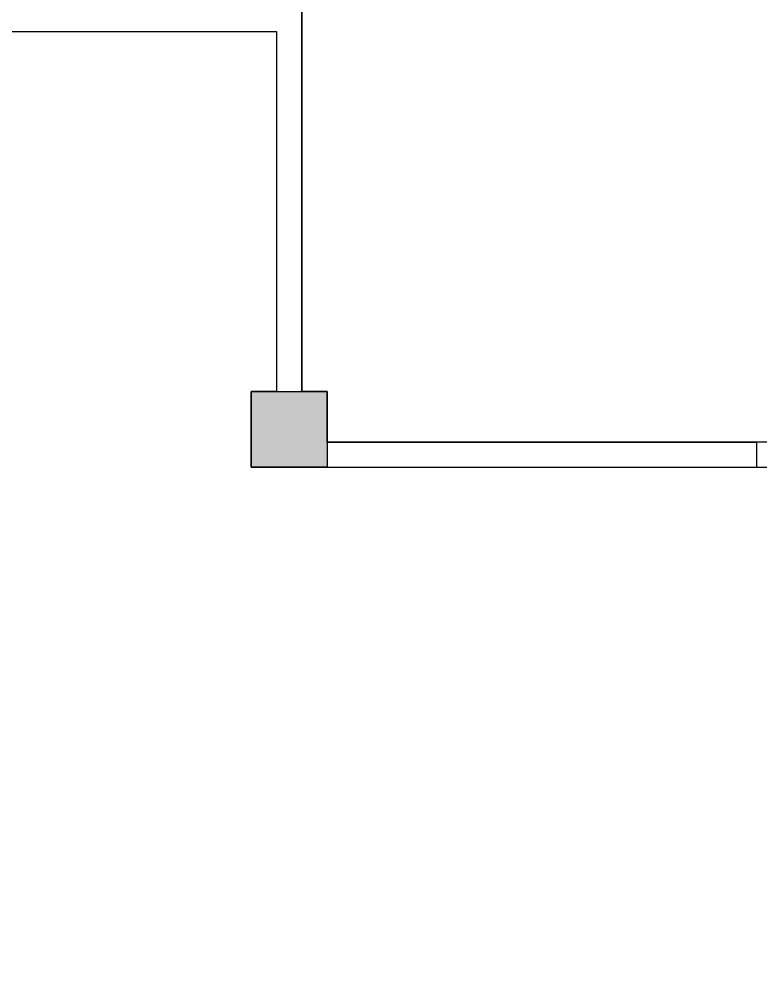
# Model space of a CAD drawing. Header units: inches. Extents: x -2145 to 3863, y -18090 to 4650.
# Drawn here: x -637.2 to -519.9, y -15584.5 to -15434.5 of the extents above; entities that cross this region are included whole.
import ezdxf

# ---------------------------------------------------------------- set-up
doc = ezdxf.new("R2010")
doc.units = ezdxf.units.IN
doc.header["$LTSCALE"] = 48
doc.header["$MEASUREMENT"] = 0
for name, color, linetype in [('A-COLS', 1, 'CONTINUOUS'), ('A-COLS-GRID', 41, 'CONTINUOUS'), ('A-WALLS', 1, 'CONTINUOUS'), ('CAFM_SPACE', 5, 'CONTINUOUS')]:
    doc.layers.add(name, color=color, linetype=linetype)

msp = doc.modelspace()

# ---------------------------------------------------------------- linework, layer by layer
at = {"layer": 'A-COLS'}
for p, q in [((-600.4, -15493.47), (-588.4, -15493.47)), ((-600.4, -15505.47), (-600.4, -15493.47)), ((-600.4, -15493.47), (-588.4, -15493.47)), ((-600.4, -15505.47), (-600.4, -15493.47)), ((-588.4, -15493.47), (-588.4, -15505.47)), ((-588.4, -15493.47), (-588.4, -15505.47)), ((-588.4, -15505.47), (-600.4, -15505.47)), ((-588.4, -15505.47), (-600.4, -15505.47))]:
    msp.add_line(p, q, dxfattribs=at)
at = {"layer": 'A-COLS-GRID'}
msp.add_solid([(-600.4, -15493.47), (-588.4, -15493.47), (-600.4, -15505.47), (-588.4, -15505.47)], dxfattribs=at)
msp.add_solid([(-600.4, -15493.47), (-588.4, -15493.47), (-600.4, -15505.47), (-588.4, -15505.47)], dxfattribs=at)
at = {"layer": 'A-WALLS'}
for p, q in [((-592.4, -15299.47), (-592.4, -15493.47)), ((-670.48, -15436.47), (-596.4, -15436.47)), ((-596.4, -15436.47), (-596.4, -15493.47)), ((-588.4, -15501.47), (-520.4, -15501.47)), ((-520.4, -15501.47), (-520.4, -15505.47)), ((-588.4, -15505.47), (-520.4, -15505.47))]:
    msp.add_line(p, q, dxfattribs=at)
at = {"layer": 'CAFM_SPACE'}
for points in [[(-905.9, -15436.47), (-905.91, -15299.44), (-715.4, -15299.51), (-715.4, -15436.47), (-596.4, -15436.47), (-596.4, -15493.47), (-600.4, -15493.47), (-600.4, -15505.47), (-478.4, -15505.47), (-478.4, -15563.47), (-366.4, -15563.47), (-366.4, -15671.47), (-614.9, -15671.47), (-614.9, -15707.47), (-630.9, -15707.47), (-630.9, -15717.47), (-680.9, -15717.47), (-680.9, -15707.47), (-711.4, -15707.47), (-711.4, -15582.97), (-905.9, -15582.97), (-905.9, -15436.47)], [(-592.4, -15304.47), (-588.4, -15304.47), (-588.4, -15299.47), (-366.4, -15299.47), (-366.4, -15395.47), (-478.4, -15395.47), (-478.4, -15501.47), (-588.4, -15501.47), (-588.4, -15493.47), (-592.4, -15493.47), (-592.4, -15304.47)]]:
    msp.add_lwpolyline(points, close=True, dxfattribs=at)

doc.saveas('drawing.dxf')
